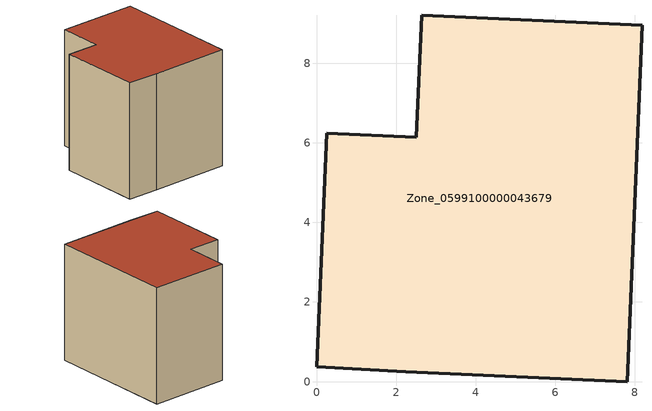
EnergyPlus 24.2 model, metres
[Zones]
Zone_0599100000043679
 floor ground (C_G): 2.24,0.25 0,0.37 0.25,6.24 2.5,6.13 2.64,9.2 8.18,8.95 7.81,0 z0.99
 wall outside (C_F): 0,0.37 2.24,0.25 7.81,0 8.18,8.95 2.64,9.2 2.5,6.13 0.25,6.24 0,0.37 z0.99:9.13
 roof outside (C_R): 2.24,0.25 7.81,0 8.18,8.95 2.64,9.2 2.5,6.13 0.25,6.24 0,0.37 z9.13
[BUILDING]
Pand.0599100000043679: North Axis=0; Terrain=City; Loads Convergence Tolerance Value=0.04; Temperature Convergence Tolerance Value=0.4; Solar Distribution=FullExterior; Maximum Number of Warmup Days=25; Minimum Number of Warmup Days=1
[Site:Location]
Rotterdam.The.Hague.AP_ZH_NLD Design_Conditions: Latitude=51.96; Longitude=4.45; Time Zone=1; Elevation=-4.5
[SITE:GROUNDTEMPERATURE:BUILDINGSURFACE]
18, 18, 18, 18, 18, 18, 18, 18, 18, 18, 18, 18
[MATERIAL] Thermal Absorptance=0.9; Solar Absorptance=0.7; Visible Absorptance=0.7
Name | Roughness | Thickness | Conductivity | Density | Specific Heat
G.TC.1975-1991 | MediumSmooth | 0.15 | 0.288461 | 540 | 1210
F.TC.1975-1991 | Rough | 0.3 | 0.230769 | 1920 | 840
R.TC.1975-1991 | MediumRough | 0.2 | 0.153846 | 1500 | 1000
[CONSTRUCTION]
C_G: G.TC.1975-1991
C_F: F.TC.1975-1991
C_R: R.TC.1975-1991
[ZONE]
Zone_0599100000043679: Type=1; Multiplier=1; Ceiling Height=Autocalculate; Volume=Autocalculate; Floor Area=autocalculate; Part of Total Floor Area=Yes
[ZONEINFILTRATION:DESIGNFLOWRATE]
Infil_Zone_0599100000043679: Zone or ZoneList or Space or SpaceList=Zone_0599100000043679; Schedule=AlwaysOn; Design Flow Rate Calculation Method=Flow/Area; Flow Rate per Floor Area=0.003; Constant Term Coefficient=1; Temperature Term Coefficient=0; Velocity Term Coefficient=0; Velocity Squared Term Coefficient=0
[HVACTEMPLATE:ZONE:IDEALLOADSAIRSYSTEM]
Zone_0599100000043679: Maximum Heating Supply Air Temperature=50; Minimum Cooling Supply Air Temperature=13; Maximum Heating Supply Air Humidity Ratio=0.0156; Minimum Cooling Supply Air Humidity Ratio=0.0077; Heating Limit=NoLimit; Cooling Limit=NoLimit; Dehumidification Control Type=ConstantSensibleHeatRatio; Cooling Sensible Heat Ratio=0.7; Dehumidification Setpoint=60; Humidification Control Type=None; Humidification Setpoint=30; Outdoor Air Method=None; Outdoor Air Flow Rate per Person=0.00944; Outdoor Air Flow Rate per Zone Floor Area=0; Outdoor Air Flow Rate per Zone=0; Demand Controlled Ventilation Type=None; Outdoor Air Economizer Type=NoEconomizer; Heat Recovery Type=None; Sensible Heat Recovery Effectiveness=0.7; Latent Heat Recovery Effectiveness=0.65
[ZONECONTROL:THERMOSTAT]
ThermostatControl_Zone_0599100000043679: Zone or ZoneList=Zone_0599100000043679; Control Type Schedule=DualSetpointControlType; Control 1=Thermostat_Zone_0599100000043679; Temperature Difference Between Cutout And Setpoint=0
[THERMOSTATSETPOINT:DUALSETPOINT]
Thermostat_Zone_0599100000043679: Heating Setpoint Temperature Schedule=HeatingSetpoint_Zone_0599100000043679; Cooling Setpoint Temperature Schedule=CoolingSetpoint_Zone_0599100000043679
[SCHEDULE:COMPACT]
HeatingSetpoint_Zone_0599100000043679: Through: 12/31, For: AllDays, Until: 24:00, 21
CoolingSetpoint_Zone_0599100000043679: Through: 12/31, For: AllDays, Until: 24:00, 24
DualSetpointControlType: Through: 12/31, For: AllDays, Until: 24:00, 4
AlwaysOn: Through: 12/31, For: AllDays, Until: 24:00, 1
